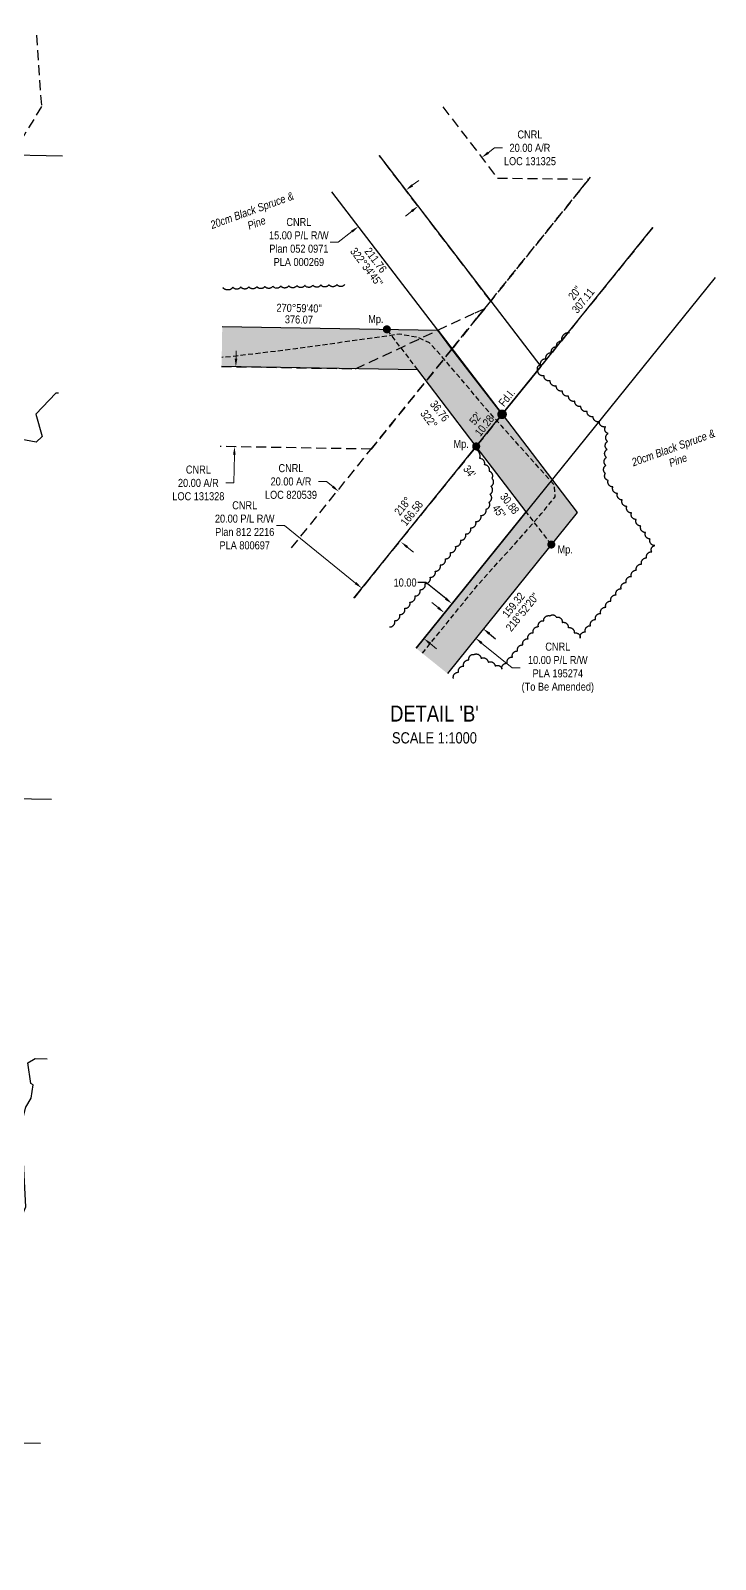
# Model space of a CAD drawing. Extents: x 418366 to 422431, y 6042110 to 6047162.
# Drawn here: x 421575 to 422431, y 6043909 to 6045818 of the extents above; entities that cross this region are included whole.
import ezdxf
from ezdxf.enums import TextEntityAlignment as Align

# ---------------------------------------------------------------- set-up
doc = ezdxf.new("R2010")
doc.units = 0
doc.header["$LTSCALE"] = 5
doc.header["$PDSIZE"] = 0.5
for name, pattern in [('0', [1, 1, 0]), ('foc-ACCESSROAD', [3.75, 2.5, -1.25]), ('foc-QUARTERLINE', [33, 25, -3, 2, -3]), ('foc-TRAV', [1.875, 1.25, -0.625]), ('foc-UNSURVEYED', [12.5, 10, -2.5]), ('UG_PIPE', [1.875, 1.25, -0.625])]:
    doc.linetypes.add(name, pattern=pattern)
doc.layers.get('Defpoints').update_dxf_attribs({"color": 9})
for name, color, linetype in [('AS-PIPE-UG', 44, 'UG_PIPE'), ('C-AR', 13, 'foc-ACCESSROAD'), ('C-RW', 13, 'Continuous'), ('DETAIL-T', 7, 'Continuous'), ('F-AR', 190, 'foc-ACCESSROAD'), ('L-BD', 7, 'Continuous'), ('L-BD1', 253, 'Continuous'), ('L-MON', 1, 'Continuous'), ('L-MON-T', 1, 'Continuous'), ('L-QSEC', 8, 'foc-QUARTERLINE'), ('L-USEC', 7, 'foc-UNSURVEYED'), ('P-PROPOSED', 10, 'Continuous'), ('P-PROPOSED-H', 21, 'Continuous'), ('P-TRAV', 4, 'foc-TRAV'), ('P-TXT', 4, 'Continuous'), ('T-BUSH', 110, '0'), ('T-BUSH-T', 110, 'Continuous'), ('T-CREEK', 160, 'Continuous')]:
    doc.layers.add(name, color=color, linetype=linetype)
doc.layers.add('C-AR-T', color=13, linetype='Continuous', lineweight=9)
doc.layers.add('C-RW-T', color=13, linetype='Continuous', lineweight=9)
doc.styles.add('80CG', font='ARIALN.TTF', dxfattribs={"height": 10})
doc.styles.add('80L', font='ARIALN.TTF', dxfattribs={"height": 10})
doc.styles.add('80LS', font='ARIALNI.TTF', dxfattribs={"height": 10})
doc.styles.add('foc-LtypeFont', font='ARIALN.TTF', dxfattribs={"height": 7.35})
doc.styles.get("Standard").update_dxf_attribs({"font": 'ARIALN.TTF'})
doc.linetypes.add('foc-TOPO-flowdirection-NOLINE', pattern='A,0,[">",foc-LtypeFont,S=0.3,R=0,X=0,Y=-0.945],-20,[">",foc-LtypeFont,S=0.3,R=0,X=0,Y=-0.945],0', length=20)
doc.dimstyles.new('Compass 5 000', dxfattribs={"dimscale": 5, "dimtxt": 9, "dimasz": 2, "dimexe": 0.2, "dimexo": 0.0625, "dimgap": 0.5, "dimtad": 0, "dimtih": 1, "dimtoh": 1, "dimzin": 0, "dimdsep": 46, "dimtxsty": '80CG', "dimcen": 0.1, "dimse1": 1, "dimse2": 1, "dimclrd": 256, "dimclrt": 256, "dimaunit": 1, "dimadec": 4, "dimazin": 0, "dimtfac": 0.06, "dimtofl": 0, "dimtmove": 0, "dimatfit": 1, "dimfxl": 0.2, "dimtolj": 1, "dimtzin": 0, "dimlwd": -1, "dimarcsym": 0})

# ---------------------------------------------------------------- blocks, each defined once
blk = doc.blocks.new('fdia')
at = {"color": 255, "const_width": 1}
blk.add_lwpolyline([(-0.5, 0, 1), (0.5, 0, 1)], format="xyb", close=True, dxfattribs=at)
blk = doc.blocks.new('Fdiaa')
blk.add_blockref('fdia', (0, 0))
blk = doc.blocks.new('fdib')
at = {"color": 1, "const_width": 1.6}
blk.add_lwpolyline([(-0.4, 0, 1), (0.4, 0, 1)], format="xyb", close=True, dxfattribs=at)
at = {"color": 1}
blk.add_circle((0, 0), 0.8, dxfattribs=at)
blk = doc.blocks.new('Fdibb')
blk.add_blockref('fdib', (0, 0))
blk = doc.blocks.new('fdicc')
for name in ['Fdibb', 'Fdiaa']:
    blk.add_blockref(name, (0, 0))
blk = doc.blocks.new('FDI')
blk.add_blockref('fdicc', (0, 0))
blk = doc.blocks.new('PLIA')
at = {"color": 255, "const_width": 1}
blk.add_lwpolyline([(-0.5, 0, 1), (0.5, 0, 1)], format="xyb", close=True, dxfattribs=at)
blk = doc.blocks.new('PLIAA')
blk.add_blockref('PLIA', (0, 0))
blk = doc.blocks.new('PLIB')
at = {"color": 1}
blk.add_circle((0, 0), 0.8, dxfattribs=at)
blk = doc.blocks.new('PLIBB')
blk.add_blockref('PLIB', (0, 0))
blk = doc.blocks.new('PLICC')
for name in ['PLIAA', 'PLIBB']:
    blk.add_blockref(name, (0, 0))
blk = doc.blocks.new('PLI')
blk.add_blockref('PLICC', (0, 0))
blk = doc.blocks.new('*D467')
at = {"layer": 'C-AR-T', "transparency": 16777216}
for p, q in [((422146.8, 6045665.8), (422154.7, 6045671.8)), ((422154.7, 6045671.8), (422164.7, 6045671.8)), ((422051.5, 6045592.8), (422043.5, 6045586.7))]:
    blk.add_line(p, q, dxfattribs=at)
for points in [[(422145.8, 6045667.1), (422147.8, 6045664.4), (422138.8, 6045659.7)], [(422050.4, 6045594.1), (422052.5, 6045591.5), (422059.4, 6045598.9)]]:
    blk.add_solid(points, dxfattribs=at)
at = {"layer": 'Defpoints', "color": 0, "transparency": 16777216}
for p in [(422130.6, 6045670.5), (422138.8, 6045659.7), (422051.1, 6045609.7)]:
    blk.add_point(p, dxfattribs=at)
at = {"layer": 'C-AR-T', "transparency": 16777216, "insert": (422199, 6045671.8), "char_height": 10, "attachment_point": 5, "style": '80CG'}
blk.add_mtext('\\A1;CNRL\\P20.00 A/R^JLOC 131325', dxfattribs=at)
blk = doc.blocks.new('*D470')
at = {"layer": 'Defpoints', "color": 0, "transparency": 16777216}
for p in [(422129.1, 6045136.6), (422101.7, 6045102.6), (422168, 6045105.3)]:
    blk.add_point(p, dxfattribs=at)
at = {"layer": 'P-TXT', "transparency": 16777216}
for p, q in [((422069.1, 6045128.9), (422059.1, 6045128.9)), ((422093.9, 6045108.9), (422069.1, 6045128.9)), ((422148.4, 6045065), (422156.1, 6045058.7))]:
    blk.add_line(p, q, dxfattribs=at)
for points in [[(422095, 6045110.2), (422092.9, 6045107.6), (422101.7, 6045102.6)], [(422149.4, 6045066.3), (422147.3, 6045063.7), (422140.6, 6045071.3)]]:
    blk.add_solid(points, dxfattribs=at)
at = {"layer": 'P-TXT', "transparency": 16777216, "insert": (422043.1, 6045128.9), "char_height": 10, "attachment_point": 5, "style": '80CG'}
blk.add_mtext('\\A1;10.00', dxfattribs=at)
blk = doc.blocks.new('*D488')
at = {"layer": 'C-RW-T', "transparency": 16777216}
for p, q in [((422084.3, 6045097.6), (422076.5, 6045103.9)), ((422138.7, 6045053.4), (422176.8, 6045022.4)), ((422176.8, 6045022.4), (422186.8, 6045022.4))]:
    blk.add_line(p, q, dxfattribs=at)
for points in [[(422085.3, 6045098.8), (422083.2, 6045096.3), (422092, 6045091.3)], [(422139.8, 6045054.6), (422137.7, 6045052.1), (422130.9, 6045059.7)]]:
    blk.add_solid(points, dxfattribs=at)
at = {"layer": 'Defpoints', "color": 0, "transparency": 16777216}
for p in [(422170.9, 6045188.4), (422209.8, 6045156.8), (422130.9, 6045059.7)]:
    blk.add_point(p, dxfattribs=at)
at = {"layer": 'C-RW-T', "transparency": 16777216, "insert": (422233.8, 6045022.4), "char_height": 10, "attachment_point": 5, "style": '80CG'}
blk.add_mtext('\\A1;CNRL\\P10.00 P/L R/W\\PPLA 195274\\P(To Be Amended)', dxfattribs=at)

msp = doc.modelspace()

# ---------------------------------------------------------------- hatches: boundary and pattern name
at = {"layer": 'P-PROPOSED-H'}
h = msp.add_hatch(color=256, dxfattribs=at)
h.dxf.hatch_style = 1
h.paths.add_polyline_path([(421814.833, 6045448.765), (421813.965, 6045398.795), (422059.044, 6045394.541), (422131.925, 6045298.991), (422194.314, 6045217.445), (422056.847, 6045046.899), (422095.884, 6045015.415), (422258.013, 6045216.436), (422164.205, 6045339.036), (422084.098, 6045444.091)])

# ---------------------------------------------------------------- linework, layer by layer
at = {"layer": 'AS-PIPE-UG', "flags": 128}
msp.add_lwpolyline([(422064.726, 6045040.544), (422132.01, 6045123.656), (422183.625, 6045181.201), (422213.625, 6045215.101), (422230.49, 6045236.126), (422229.635, 6045250.351), (422216.62, 6045265.266), (422163.805, 6045324.341), (422137.81, 6045353.511), (422125.34, 6045368.611), (422086.73, 6045413.891), (422073.45, 6045428.201), (422059.59, 6045434.841), (422036.39, 6045439.056), (421906.855, 6045420.786), (421825.26, 6045410.921), (421814.163, 6045410.187)], dxfattribs=at)
at = {"layer": 'C-AR'}
for points in [[(422090.331, 6045723.022), (422158.422, 6045634.102), (422272.546, 6045632.702), (422149.978, 6045480.553), (422010.901, 6045662.197)], [(421901.343, 6045172.317), (422000.227, 6045294.931), (422101.57, 6045420.455), (422134.29, 6045461.191), (422142.503, 6045471.277), (422149.978, 6045480.553), (422261.147, 6045618.555), (422274.639, 6045635.299)], [(422352.534, 6045572.51), (422212.546, 6045398.83), (422164.205, 6045339.036), (421979.146, 6045109.567)], [(421813.965, 6045398.796), (421981.321, 6045395.89), (422084.098, 6045444.091), (422130.526, 6045465.676), (422142.503, 6045471.277), (422134.29, 6045461.191), (422101.57, 6045420.455), (422000.751, 6045295.583), (421812.231, 6045298.855)]]:
    msp.add_lwpolyline(points, dxfattribs=at)
at = {"layer": 'C-AR-T'}
for p, q in [((421831.995, 6045408.505), (421832.169, 6045418.498)), ((421829.907, 6045288.533), (421829.294, 6045253.31)), ((421829.294, 6045253.31), (421819.299, 6045253.31)), ((421944.922, 6045255.128), (421934.927, 6045255.128)), ((421952.703, 6045248.815), (421944.922, 6045255.128)), ((422045.877, 6045173.217), (422053.639, 6045166.919))]:
    msp.add_line(p, q, dxfattribs=at)
for points in [[(421830.33, 6045408.534), (421833.661, 6045408.476), (421831.821, 6045398.511)], [(421828.242, 6045288.562), (421831.573, 6045288.504), (421830.081, 6045298.527)], [(421953.753, 6045250.109), (421951.654, 6045247.521), (421960.465, 6045242.517)], [(422046.927, 6045174.51), (422044.827, 6045171.923), (422038.115, 6045179.514)]]:
    msp.add_solid(points, dxfattribs=at)
at = {"layer": 'C-RW'}
for points in [[(422010.9, 6045662.196), (422149.978, 6045480.55), (422212.546, 6045398.83), (422164.205, 6045339.036), (422101.57, 6045420.455), (422084.098, 6045444.091), (421951.677, 6045616.846)], [(421979.146, 6045109.567), (422164.205, 6045339.036), (422212.546, 6045398.83), (422352.534, 6045572.51)], [(422430.115, 6045509.973), (422056.843, 6045046.902)]]:
    msp.add_lwpolyline(points, dxfattribs=at)
at = {"layer": 'C-RW-T'}
for p, q in [((422052.148, 6045625.083), (422060.085, 6045631.16)), ((421959.524, 6045554.165), (421949.528, 6045554.165)), ((421976.747, 6045567.352), (421959.524, 6045554.165)), ((421892.379, 6045200.378), (421882.384, 6045200.378)), ((421981.331, 6045128.198), (421892.379, 6045200.378)), ((422074.459, 6045052.629), (422082.22, 6045046.331))]:
    msp.add_line(p, q, dxfattribs=at)
for points in [[(422051.136, 6045626.406), (422053.161, 6045623.761), (422044.212, 6045619.007)], [(421975.734, 6045568.675), (421977.76, 6045566.029), (421984.683, 6045573.428)], [(421982.38, 6045129.492), (421980.281, 6045126.904), (421989.092, 6045121.9)], [(422075.508, 6045053.923), (422073.409, 6045051.335), (422066.697, 6045058.927)]]:
    msp.add_solid(points, dxfattribs=at)
at = {"layer": 'F-AR'}
msp.add_lwpolyline([(421582.852, 6045812.595), (421589.062, 6045723.382), (421552.716, 6045663.097), (421462.937, 6045514.195), (421403.883, 6045416.249), (421329.646, 6045304.206), (421323.436, 6045294.834), (421302.731, 6045263.585), (421296.518, 6045254.21), (421275.805, 6045222.951), (421269.605, 6044949.244), (421269.193, 6044931.071), (421267.666, 6044863.903), (421266.332, 6044804.736), (421265.895, 6044784.672), (421265.325, 6044771.12), (421282.076, 6044631.385), (421316.329, 6044129.328), (421314.388, 6044077.152), (421313.737, 6044058.848), (421313.695, 6044058.285), (421307.879, 6043908.939)], dxfattribs=at)
at = {"layer": 'L-QSEC'}
for p, q in [((421500.237, 6045664.038), (421615.505, 6045661.991)), ((421472.554, 6044056.062), (421587.823, 6044054.031))]:
    msp.add_line(p, q, dxfattribs=at)
at = {"layer": 'L-USEC'}
msp.add_line((421601.664, 6044858.009), (421451.683, 6044860.662), dxfattribs=at)
at = {"layer": 'P-PROPOSED', "flags": 128}
for points in [[(421814.833, 6045448.765), (422084.098, 6045444.091), (422164.205, 6045339.036), (422258.013, 6045216.436), (422095.884, 6045015.415)], [(422056.847, 6045046.899), (422194.314, 6045217.445), (422131.925, 6045298.991), (422059.044, 6045394.541), (421813.965, 6045398.795)]]:
    msp.add_lwpolyline(points, dxfattribs=at)
at = {"layer": 'P-TRAV', "flags": 128}
for points in [[(422059.044, 6045394.541), (422059.044, 6045394.541), (422020.415, 6045445.196)], [(422225.72, 6045176.396), (422225.72, 6045176.396), (422194.314, 6045217.445)]]:
    msp.add_lwpolyline(points, dxfattribs=at)
at = {"layer": 'T-BUSH', "flags": 128}
for points in [[(421967.918, 6045501.324, -0.52056705), (421957.926, 6045501.066, -0.52056705), (421947.933, 6045500.809, -0.52056705), (421937.941, 6045500.551, -0.52056705), (421927.949, 6045500.293, -0.52056705), (421917.957, 6045500.036, -0.52056705), (421907.965, 6045499.778, -0.52056705), (421897.973, 6045499.52, -0.52056705), (421887.981, 6045499.263, -0.52056705), (421877.988, 6045499.005, -0.52056705), (421867.996, 6045498.747, -0.52056705), (421858.004, 6045498.49, -0.52056705), (421848.012, 6045498.232, -0.52056705), (421838.02, 6045497.974, -0.52056705), (421828.028, 6045497.717, -0.52056705), (421815.548, 6045497.395, -0.52056705)], [(422103.491, 6045009.213, -0.52056705), (422109.899, 6045016.884, -0.52056705), (422116.306, 6045024.556, -0.52056705), (422122.714, 6045032.227, -0.52056705), (422129.263, 6045039.145, -0.52056705), (422138.014, 6045034.315, -0.52056705), (422146.765, 6045029.485, -0.52056705), (422155.516, 6045024.654, -0.52056705), (422164.117, 6045020.65, -0.52056705), (422170.614, 6045028.246, -0.52056705), (422177.11, 6045035.842, -0.52056705), (422183.607, 6045043.439, -0.52056705), (422190.104, 6045051.035, -0.52056705), (422196.601, 6045058.631, -0.52056705), (422203.097, 6045066.227, -0.52056705), (422209.594, 6045073.823, -0.52056705), (422216.215, 6045081.289, -0.52056705), (422224.147, 6045087.371, -0.52056705), (422231.822, 6045085.723, -0.52056705), (422239.334, 6045079.129, -0.52056705), (422246.846, 6045072.534, -0.52056705), (422254.357, 6045065.94, -0.52056705), (422261.848, 6045059.609, -0.52056705), (422268.224, 6045067.306, -0.52056705), (422274.601, 6045075.004, -0.52056705), (422280.977, 6045082.701, -0.52056705), (422287.354, 6045090.398, -0.52056705), (422293.73, 6045098.096, -0.52056705), (422300.107, 6045105.793, -0.52056705), (422306.483, 6045113.491, -0.52056705), (422312.86, 6045121.188, -0.52056705), (422319.236, 6045128.885, -0.52056705), (422325.613, 6045136.583, -0.52056705), (422331.989, 6045144.28, -0.52056705), (422338.366, 6045151.978, -0.52056705), (422344.742, 6045159.675, -0.52056705), (422351.118, 6045167.372, -0.52056705), (422354.862, 6045175.163, -0.52056705), (422349.046, 6045183.292, -0.52056705), (422343.23, 6045191.422, -0.52056705), (422337.414, 6045199.551, -0.52056705), (422331.599, 6045207.68, -0.52056705), (422325.783, 6045215.809, -0.52056705), (422319.967, 6045223.939, -0.52056705), (422314.151, 6045232.068, -0.52056705), (422308.335, 6045240.197, -0.52056705), (422302.52, 6045248.327, -0.52056705), (422296.704, 6045256.456, -0.52056705), (422293.173, 6045265.232, -0.52056705), (422293.861, 6045275.204, -0.52056705), (422294.55, 6045285.176, -0.52056705), (422295.239, 6045295.147, -0.52056705), (422295.927, 6045305.119, -0.52056705), (422296.616, 6045315.091, -0.52056705), (422293.383, 6045323.387, -0.52056705), (422285.703, 6045329.785, -0.52056705), (422278.022, 6045336.182, -0.52056705), (422270.342, 6045342.579, -0.52056705), (422262.662, 6045348.976, -0.52056705), (422254.982, 6045355.374, -0.52056705), (422247.302, 6045361.771, -0.52056705), (422239.622, 6045368.168, -0.52056705), (422231.942, 6045374.565, -0.52056705), (422224.261, 6045380.962, -0.52056705), (422216.581, 6045387.36, -0.52056705), (422208.901, 6045393.757, -0.52056705), (422212.478, 6045400.988, -0.52056705), (422219.131, 6045408.447, -0.52056705), (422225.785, 6045415.907, -0.52056705), (422232.438, 6045423.366, -0.52056705), (422239.092, 6045430.825, -0.52056705), (422248.338, 6045441.19, -0.52056705)], [(422023.769, 6045073.607, 0.52056705), (422030.102, 6045081.339, 0.52056705), (422036.436, 6045089.072, 0.52056705), (422042.769, 6045096.805, 0.52056705), (422049.103, 6045104.538, 0.52056705), (422055.436, 6045112.27, 0.52056705), (422061.77, 6045120.003, 0.52056705), (422068.103, 6045127.736, 0.52056705), (422074.437, 6045135.469, 0.52056705), (422080.77, 6045143.201, 0.52056705), (422087.104, 6045150.934, 0.52056705), (422093.437, 6045158.667, 0.52056705), (422099.771, 6045166.4, 0.52056705), (422106.104, 6045174.132, 0.52056705), (422112.438, 6045181.865, 0.52056705), (422118.771, 6045189.598, 0.52056705), (422125.105, 6045197.331, 0.52056705), (422131.438, 6045205.064, 0.52056705), (422137.772, 6045212.796, 0.52056705), (422144.105, 6045220.529, 0.52056705), (422148.015, 6045229.294, 0.52056705), (422149.203, 6045239.219, 0.52056705), (422150.39, 6045249.143, 0.52056705), (422151.577, 6045259.068, 0.52056705), (422148.208, 6045267.785, 0.52056705), (422142.261, 6045275.819, 0.52056705), (422136.314, 6045283.853, 0.52056705), (422127.525, 6045295.727, 0.52056705)]]:
    msp.add_lwpolyline(points, format="xyb", dxfattribs=at)
at = {"layer": 'T-CREEK', "linetype": 'foc-TOPO-flowdirection-NOLINE', "flags": 128}
for points in [[(421610.398, 6045365.372), (421607.103, 6045365.592), (421582.205, 6045339.049), (421589.879, 6045311.311), (421582.592, 6045304.064), (421555.774, 6045309.342), (421545.395, 6045300.616), (421509.614, 6045286.535), (421433.362, 6045265.391), (421430.169, 6045266.436), (421416.426, 6045299.608), (421391.872, 6045326.161), (421370.188, 6045354.642), (421354.811, 6045388.216), (421318.48, 6045405.207), (421260.487, 6045449.996), (421234.201, 6045475.242), (421215.482, 6045506.186), (421201.5, 6045523.425), (421210.134, 6045534.891), (421233.801, 6045543.167), (421238.944, 6045555.812), (421235.082, 6045562.291), (421242.628, 6045591.177), (421242.935, 6045628.638), (421249.897, 6045635.54), (421258.204, 6045662.725), (421283.968, 6045688.299), (421306.019, 6045718.683), (421315.207, 6045728.033), (421277.982, 6045758.325), (421275.74, 6045770.599), (421280.507, 6045789.521), (421267.901, 6045793.312), (421262.011, 6045808.311), (421262.148, 6045818.288)], [(421012.968, 6044545.64), (421031.195, 6044516.808), (421035.768, 6044515.261), (421036.492, 6044478.659), (421019.538, 6044446.203), (421021.129, 6044433.29), (421036.409, 6044411.929), (421043.771, 6044415.125), (421055.724, 6044429.898), (421065.807, 6044424.904), (421081.101, 6044434.822), (421101.404, 6044427.215), (421127.712, 6044410.927), (421127.56, 6044402.898), (421148.151, 6044389.634), (421160.838, 6044394.732), (421232.603, 6044409.328), (421272.191, 6044387.064), (421296.226, 6044361.088), (421308.07, 6044337.591), (421308.781, 6044324.303), (421316.859, 6044289.673), (421353.147, 6044304.034), (421387.361, 6044320.779), (421411.856, 6044348.818), (421445.526, 6044333.578), (421451.483, 6044328.328), (421472.713, 6044345.455), (421486.992, 6044349.42), (421490.781, 6044324.541), (421496.888, 6044310.146), (421516.111, 6044298.681), (421558.058, 6044321.856), (421569.581, 6044349.467), (421566.083, 6044412.606), (421559.669, 6044434.498), (421569.772, 6044473.729), (421576.194, 6044485.138), (421578.741, 6044501.738), (421575.703, 6044503.322), (421572.034, 6044529.229), (421581.286, 6044534.346), (421596.087, 6044534.082)]]:
    msp.add_lwpolyline(points, dxfattribs=at)
at = {"layer": 'T-CREEK'}
for points in [[(421610.398, 6045365.372), (421607.103, 6045365.592), (421582.205, 6045339.049), (421589.879, 6045311.311), (421582.592, 6045304.064), (421555.774, 6045309.342)], [(421569.772, 6044473.729), (421576.194, 6044485.138), (421578.741, 6044501.738), (421575.703, 6044503.322), (421572.034, 6044529.229), (421581.286, 6044534.346), (421596.087, 6044534.082)]]:
    msp.add_lwpolyline(points, dxfattribs=at)

# ---------------------------------------------------------------- block references
at = {"layer": 'L-MON', "xscale": 4.997728349999993, "yscale": 4.997728349999993, "zscale": 4.997728349999993}
for name, p in [('PLI', (422020.415, 6045445.196)), ('FDI', (422164.205, 6045339.036)), ('PLI', (422131.925, 6045298.991)), ('PLI', (422225.72, 6045176.396))]:
    msp.add_blockref(name, p, dxfattribs=at)

# ---------------------------------------------------------------- texts
at = {"layer": 'C-AR-T', "char_height": 9.99546, "attachment_point": 5, "style": '80CG'}
for s, insert in [('\\A1;CNRL\\P20.00 A/R^JLOC 131328', (421785, 6045253.31)), ('\\A1;CNRL\\P20.00 A/R^JLOC 820539', (421900.628, 6045255.128))]:
    msp.add_mtext(s, dxfattribs=dict(at, insert=insert))
at = {"layer": 'C-RW-T', "char_height": 9.99546, "attachment_point": 5, "style": '80CG'}
for s, insert in [('\\A1;CNRL\\P15.00 P/L R/W^JPlan 052 0971\\PPLA 000269', (421910.46, 6045554.165)), ('\\A1;CNRL\\P20.00 P/L R/W\\PPlan 812 2216\\PPLA 800697', (421842.862, 6045200.378))]:
    msp.add_mtext(s, dxfattribs=dict(at, insert=insert))
at = {"layer": 'DETAIL-T', "color": 3, "insert": (422079.78, 6044951.555), "char_height": 19.99091, "width": 109.65902, "attachment_point": 5, "style": '80CG'}
msp.add_mtext("DETAIL 'B'\\P{\\H0.7x;SCALE 1:1000}", dxfattribs=at)
at = {"layer": 'L-BD', "style": '80L'}
for s, height, p in [("322°34'45''", 9.99546, (421995.129, 6045522.895)), ('211.76', 9.9955, (422006.441, 6045531.55))]:
    msp.add_text(s, height=height, rotation=307.4213, dxfattribs=at).set_placement(p, align=Align.MIDDLE)
at = {"layer": 'L-BD'}
for s, rotation, p in [('270°59\'40"', 359.005514, (421910.746, 6045471.691)), ('376.07', 359.005514, (421910.498, 6045457.449)), ('159.32', 51.112893, (422178.463, 6045100.948)), ('218°52\'20"', 51.112893, (422189.55, 6045092.006))]:
    msp.add_text(s, height=9.9955, rotation=rotation, dxfattribs=at).set_placement(p, align=Align.MIDDLE_CENTER)
msp.add_text("34'", height=9.9955, rotation=307.332629, dxfattribs=at).set_placement((422115.009, 6045270.547))
at = {"layer": 'L-BD', "char_height": 9.9955, "attachment_point": 2, "rotation": 307.332629}
for s, insert, width in [('36.76\\P322°', (422090.211, 6045346.229), 45.23835), ("30.88\\P45''", (422177.682, 6045230.749), 28.2386)]:
    msp.add_mtext(s, dxfattribs=dict(at, insert=insert, width=width))
at = {"layer": 'L-BD1'}
for s, rotation, p in [("20''", 51.131465, (422255.117, 6045490.644)), ('307.11', 51.131465, (422265.365, 6045481.016)), ("52'", 51.528013, (422130.921, 6045333.793)), ('10.28', 51.528013, (422142.073, 6045324.931)), ('218°', 51.528013, (422040.27, 6045224.419)), ('166.58', 51.528013, (422051.422, 6045215.558))]:
    msp.add_text(s, height=9.9955, rotation=rotation, dxfattribs=at).set_placement(p, align=Align.MIDDLE_CENTER)
at = {"layer": 'L-MON-T'}
for p in [(422006.643, 6045457.996), (422113.086, 6045302.095), (422243.021, 6045170.253)]:
    msp.add_text('Mp.', height=9.9955, dxfattribs=at).set_placement(p, align=Align.MIDDLE_CENTER)
msp.add_text('Fd.I.', height=9.9955, rotation=51.046113, dxfattribs=at).set_placement((422170.021, 6045359.848), align=Align.MIDDLE_CENTER)
at = {"layer": 'T-BUSH-T', "char_height": 10, "width": 109.44516, "attachment_point": 2, "rotation": 20, "style": '80LS'}
for insert in [(421850.266, 6045598.52), (422376.388, 6045302.102)]:
    msp.add_mtext('20cm Black Spruce &\\PPine', dxfattribs=dict(at, insert=insert))

# ---------------------------------------------------------------- dimensions: what is measured, and where the dimension line sits
at = {"layer": 'C-AR-T'}
dim = msp.add_linear_dim(base=(422138.828, 6045659.69), p1=(422051.124, 6045609.661), p2=(422130.558, 6045670.489), angle=37.4436, text='CNRL\\P20.00 A/R^JLOC 131325', dimstyle='Compass 5 000', dxfattribs=at)
dim.commit()
dim.dimension.update_dxf_attribs({"geometry": '*D467', "text_midpoint": (422199.042, 6045671.85), "dimtype": 161})
at = {"layer": 'C-RW-T'}
dim = msp.add_linear_dim(base=(422130.943, 6045059.657), p1=(422170.874, 6045188.367), p2=(422209.789, 6045156.773), angle=320.927828, text='CNRL\\P10.00 P/L R/W\\PPLA 195274\\P(To Be Amended)', dimstyle='Compass 5 000', dxfattribs=at)
dim.commit()
dim.dimension.update_dxf_attribs({"geometry": '*D488', "text_midpoint": (422233.835, 6045022.411), "dimtype": 161})
at = {"layer": 'P-TXT'}
dim = msp.add_linear_dim(base=(422101.733, 6045102.586), p1=(422167.971, 6045105.266), p2=(422129.129, 6045136.574), angle=141.1298, text='10.00', dimstyle='Compass 5 000', dxfattribs=at)
dim.commit()
dim.dimension.update_dxf_attribs({"geometry": '*D470', "text_midpoint": (422043.115, 6045128.928), "dimtype": 161})

doc.saveas('drawing.dxf')
